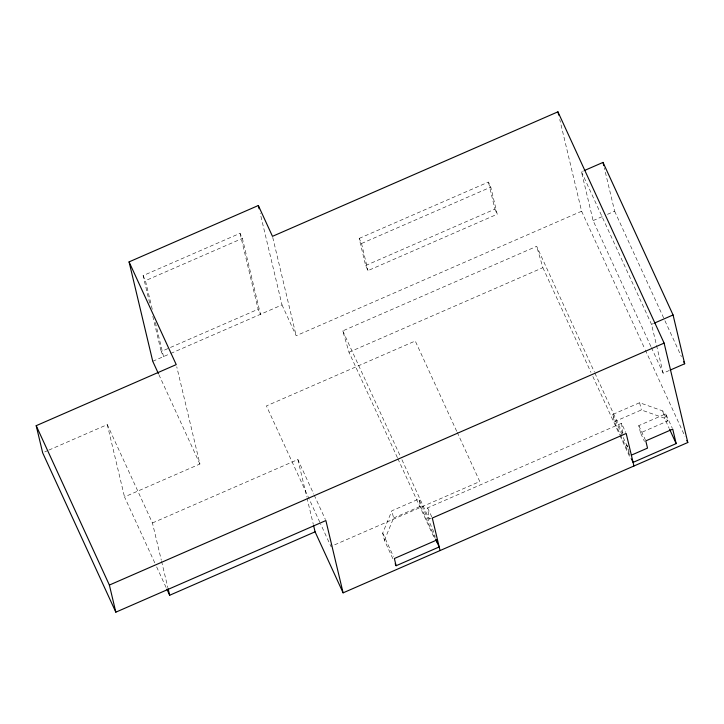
<?xml version="1.0" encoding="UTF-8"?>
<svg xmlns="http://www.w3.org/2000/svg" width="724" height="724" viewBox="0 0 724 724"><rect width="100%" height="100%" fill="white"/><g stroke="black" fill="none" stroke-linecap="round" stroke-linejoin="round"><path stroke-width="0.54" stroke-dasharray="3.62 2.71" d="M392.833 558.629L384.426 540.321L382.706 533.09L391.856 510.782L418.789 499.044L432.798 529.552L435.214 536.556M384.426 540.321L393.584 518.013L391.856 510.782M149.651 303.103L143.099 275.6L240.051 233.318L242.386 238.404L260.468 314.316L258.133 309.229L240.051 233.318M152.248 309.293L145.433 280.686L242.386 238.404M359.185 238.413L488.447 182.041L490.781 187.118L497.234 214.232L367.973 270.613L365.638 265.527L359.185 238.413L361.52 243.499L367.973 270.613M361.52 243.499L490.781 187.118M155.398 322.488L163.524 356.597L161.19 351.511L169.434 347.909M170.466 347.457L258.133 309.229M365.638 265.527L494.899 209.145L488.447 182.041M650.921 346.543L593.101 220.603L581.472 171.805L583.526 170.909M152.746 361.294L169.706 353.9M170.737 353.448L282.007 304.913L260.151 213.155M282.007 304.913L296.161 335.728L581.607 211.227L559.752 119.478M44.734 451.894L47.838 450.536M48.879 450.084L107.288 424.608L152.447 522.963L161.316 560.204M593.101 220.603L603.354 216.132M607.463 214.34L614.64 211.209L604.305 167.832M397.413 457.695L348.986 352.244L342.778 330.886L536.674 246.323L594.422 372.1M348.986 352.244L542.882 267.672L536.674 246.323M154.782 562.838L124.51 496.899L199.915 464.012L176.756 366.797M152.447 522.963L297.863 459.532L313.745 494.112M669.302 370.48L663.148 373.159L651.519 324.361L653.573 323.465M629.672 454.962L614.404 421.703L612.676 414.472L639.609 402.725L662.768 410.933L667.438 421.106L640.514 432.852L644.451 441.432M393.584 518.013L420.508 506.266L418.789 499.044M614.404 421.703L641.328 409.956L664.496 418.164L669.166 428.337M431.242 518.14L429.169 519.045L427.631 507.868L621.518 423.296L625.726 432.454M640.514 432.852L638.785 425.622L665.718 413.875L672.252 428.119M614.64 211.209L664.478 319.737M664.94 320.759L681.402 356.597M581.472 171.805L651.519 324.361M651.392 347.565L663.148 373.159M581.607 211.227L644.849 348.968M645.319 350L684.967 436.346M638.785 425.622L645.328 439.866M594.893 373.122L622.595 433.459M612.676 414.472L628.088 448.038L626.685 444.988L629.799 453.993M542.882 267.672L590.965 372.398M592.847 376.507L619.554 434.672M620.016 435.676L630.64 458.808M494.899 209.145L497.234 214.232M456.708 431.269L415.259 340.995L266.414 405.92L320.108 522.855M457.179 432.291L479.786 481.532L330.94 546.448L320.578 523.886M427.631 507.868L431.83 517.017M342.778 330.886L400.064 455.649M401.938 459.731L429.169 519.045M420.508 506.266L435.323 538.52M397.874 458.708L434.391 538.249M382.706 533.09L393.449 556.485M314.207 495.135L325.42 519.542M143.099 275.6L145.433 280.686M158.882 374.643L199.915 464.012M156.646 566.892L166.411 588.159M665.718 413.875L667.438 421.106M662.768 410.933L664.496 418.164M639.609 402.725L641.328 409.956M272.74 237.418L296.161 335.728M297.863 459.532L306.732 496.773M306.994 497.868L313.257 524.158M152.8 316.307L161.19 351.511M161.579 561.299L167.841 587.58M107.288 424.608L124.51 496.899M621.518 423.296L622.911 433.359"/><path stroke-width="1.09" d="M158.411 373.62L152.746 361.294L129.071 261.889L258.332 205.516L272.477 236.332L557.923 111.831L664.116 343.104L687.8 442.509L343.104 592.847L315.085 531.823L313.519 525.253M584.549 170.466L603.02 162.411L673.067 314.967L684.687 363.765L670.324 370.027M343.104 592.847L325.881 520.556L115.831 612.169L42.662 452.799L36.2 425.685L176.231 364.615L129.071 261.889M654.596 323.022L673.067 314.967M115.831 612.169L109.378 585.064L664.116 343.104M166.882 589.173L169.669 595.255L315.085 531.823M437.468 539.724L394.381 558.512L396.1 565.743L439.187 546.955L435.785 539.534M631.355 455.161L647.518 448.111L645.79 440.88L672.723 429.133L676.171 443.595L633.084 462.383L631.527 458.998M683.746 361.719L684.687 363.765M686.859 440.454L687.8 442.509M669.628 429.35L676.171 443.595M395.168 563.706L396.1 565.743M36.2 425.685L109.378 585.064M436.255 539.561L437.631 543.561M603.02 162.411L603.789 165.66M557.923 111.831L558.711 115.107M633.943 466.003L626.188 433.468L432.3 518.031L440.047 550.566M258.332 205.516L259.111 208.793M168.104 588.675L169.669 595.255"/></g></svg>
